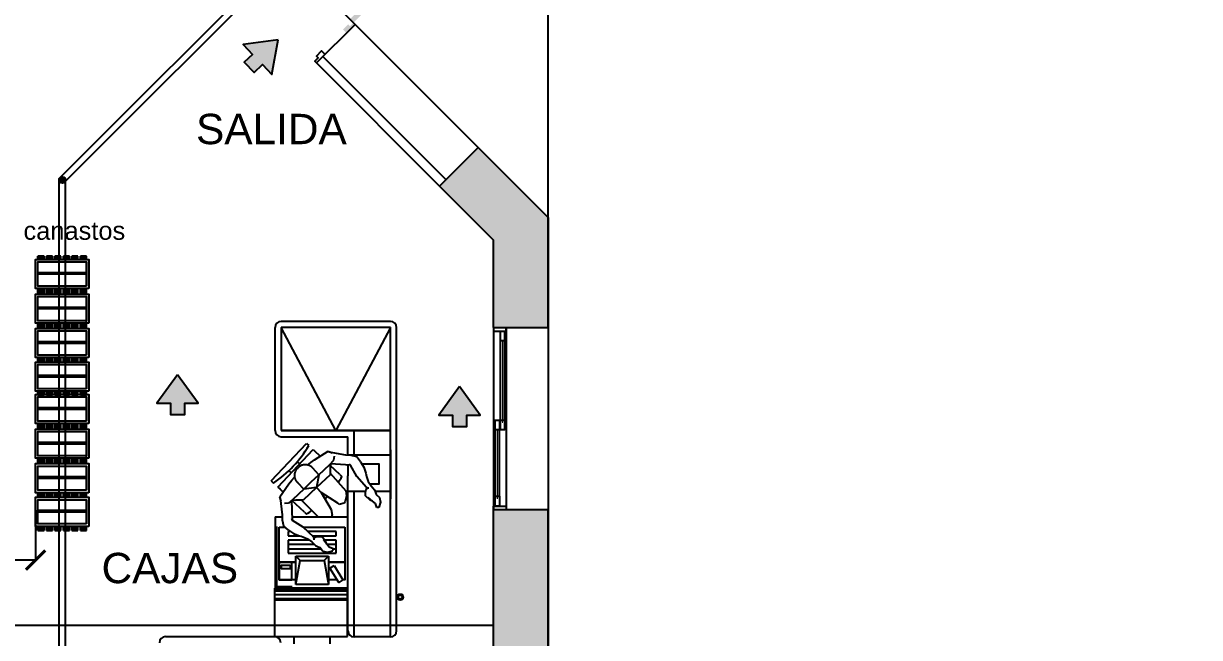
# Model space of a CAD drawing. Header units: millimetres. Extents: x 58411 to 366943, y -302717 to -95300.
# Drawn here: x 216131 to 225823, y -213905 to -208845 of the extents above; entities that cross this region are included whole.
import ezdxf

# ---------------------------------------------------------------- set-up
doc = ezdxf.new("R2010")
doc.units = ezdxf.units.MM
doc.header["$LTSCALE"] = 1000
doc.linetypes.add('HIDDEN', pattern=[0.375, 0.25, -0.125])
for name, color, linetype in [('A-ABER', 7, 'Continuous'), ('A-Cotas 100', 191, 'Continuous'), ('A-Cotas 200', 191, 'Continuous'), ('A-Desagues y Pendientes', 240, 'Continuous'), ('A-EQ', 200, 'Continuous'), ('A-Mur-Nuevo', 5, 'Continuous'), ('A-murhatch', 34, 'Continuous'), ('A-MURHATCH NUEVOS', 24, 'Continuous'), ('A-Muros', 3, 'Continuous'), ('A-Murvis', 1, 'Continuous'), ('TXT-LOC', 2, 'Continuous'), ('TXT-MAQ', 1, 'Continuous')]:
    doc.layers.add(name, color=color, linetype=linetype)
doc.styles.add('A-Verdana', font='verdana.ttf')
doc.styles.add('SB-50', font='swissel.ttf', dxfattribs={"height": 100})
doc.styles.add('SW-100', font='swiss.ttf', dxfattribs={"height": 200})
doc.dimstyles.new('A-V-200', dxfattribs={"dimscale": 2, "dimtxt": 160, "dimasz": 80, "dimexe": 0, "dimexo": 0, "dimgap": 80, "dimtad": 1, "dimlfac": 0.001, "dimzin": 1, "dimtxsty": 'A-Verdana', "dimblk": 'ARCHTICK', "dimcen": 0, "dimclrd": 256, "dimclre": 24, "dimadec": 0, "dimazin": 0, "dimtfac": 1, "dimtmove": 0, "dimatfit": 3, "dimldrblk": 'DOTSMALL', "dimfxl": 1.25, "dimarcsym": 0})

# ---------------------------------------------------------------- blocks, each defined once
blk = doc.blocks.new('carr')
at = {"layer": 'A-EQ'}
for points in [[(139602.8, -135687.9), (139552.8, -135687.9), (139552.8, -135721.6), (139602.8, -135721.6)], [(139672.8, -135721.6), (139672.8, -135687.9), (139622.8, -135687.9), (139622.8, -135721.6)], [(139742.8, -135721.6), (139742.8, -135687.9), (139692.8, -135687.9), (139692.8, -135721.6)], [(139812.8, -135721.6), (139812.8, -135687.9), (139762.8, -135687.9), (139762.8, -135721.6)], [(139882.8, -135687.9), (139832.8, -135687.9), (139832.8, -135721.6), (139882.8, -135721.6)], [(139952.8, -135687.9), (139902.8, -135687.9), (139902.8, -135721.6), (139952.8, -135721.6)], [(139602.8, -135961.6), (139552.8, -135961.6), (139552.8, -135999), (139602.8, -135999)], [(139672.8, -135999), (139672.8, -135961.6), (139622.8, -135961.6), (139622.8, -135999)], [(139692.8, -135999), (139742.8, -135999), (139742.8, -135961.6), (139692.8, -135961.6)], [(139812.8, -135999), (139812.8, -135961.6), (139762.8, -135961.6), (139762.8, -135999)], [(139882.8, -135961.6), (139832.8, -135961.6), (139832.8, -135999), (139882.8, -135999)], [(139952.8, -135999), (139952.8, -135961.6), (139902.8, -135961.6), (139902.8, -135999)], [(139602.8, -136283.3), (139602.8, -136239), (139552.8, -136239), (139552.8, -136283.3)], [(139672.8, -136283.3), (139672.8, -136239), (139622.8, -136239), (139622.8, -136283.3)], [(139742.8, -136283.3), (139742.8, -136239), (139692.8, -136239), (139692.8, -136283.3)], [(139812.8, -136239), (139762.8, -136239), (139762.8, -136283.3), (139812.8, -136283.3)], [(139832.8, -136239), (139832.8, -136283.3), (139882.8, -136283.3), (139882.8, -136239)], [(139952.8, -136239), (139902.8, -136239), (139902.8, -136283.3), (139952.8, -136283.3)], [(139602.8, -136568.5), (139602.8, -136523.3), (139552.8, -136523.3), (139552.8, -136568.5)], [(139672.8, -136568.5), (139672.8, -136523.3), (139622.8, -136523.3), (139622.8, -136568.5)], [(139742.8, -136523.3), (139692.8, -136523.3), (139692.8, -136568.5), (139742.8, -136568.5)], [(139812.8, -136523.3), (139762.8, -136523.3), (139762.8, -136568.5), (139812.8, -136568.5)], [(139882.8, -136523.3), (139832.8, -136523.3), (139832.8, -136568.5), (139882.8, -136568.5)], [(139952.8, -136523.3), (139902.8, -136523.3), (139902.8, -136568.5), (139952.8, -136568.5)], [(139602.8, -136834.9), (139602.8, -136808.5), (139552.8, -136808.5), (139552.8, -136834.9)], [(139672.8, -136834.9), (139672.8, -136808.5), (139622.8, -136808.5), (139622.8, -136834.9)], [(139742.8, -136834.9), (139742.8, -136808.5), (139692.8, -136808.5), (139692.8, -136834.9)], [(139812.8, -136834.9), (139812.8, -136808.5), (139762.8, -136808.5), (139762.8, -136834.9)], [(139882.8, -136834.9), (139882.8, -136808.5), (139832.8, -136808.5), (139832.8, -136834.9)], [(139952.8, -136834.9), (139952.8, -136808.5), (139902.8, -136808.5), (139902.8, -136834.9)]]:
    blk.add_hatch(color=28, dxfattribs=at).paths.add_polyline_path(points)
at = {"layer": 'A-Cotas 200', "color": 7, "ltscale": 500}
for points in [[(139552.8, -135687.9), (139552.8, -135721.6)], [(139602.8, -135687.9), (139552.8, -135687.9)], [(139602.8, -135687.9), (139602.8, -135721.6)], [(139622.8, -135687.9), (139622.8, -135721.6)], [(139672.8, -135687.9), (139622.8, -135687.9)], [(139672.8, -135687.9), (139672.8, -135721.6)], [(139692.8, -135687.9), (139692.8, -135721.6)], [(139742.8, -135687.9), (139692.8, -135687.9)], [(139742.8, -135687.9), (139742.8, -135721.6)], [(139762.8, -135687.9), (139762.8, -135721.6)], [(139812.8, -135687.9), (139762.8, -135687.9)], [(139812.8, -135687.9), (139812.8, -135721.6)], [(139832.8, -135687.9), (139832.8, -135721.6)], [(139882.8, -135687.9), (139832.8, -135687.9)], [(139882.8, -135687.9), (139882.8, -135721.6)], [(139952.8, -135687.9), (139902.8, -135687.9)], [(139902.8, -135687.9), (139902.8, -135721.6)], [(139952.8, -135687.9), (139952.8, -135721.6)], [(139552.4, -135741.6), (139952.4, -135741.6), (139952.4, -135941.6), (139552.4, -135941.6), (139552.4, -135741.6)], [(139552.8, -135741.6), (139552.8, -135941.6)], [(139552.8, -135741.6), (139552.8, -135941.6)], [(139952.4, -135841.6), (139552.4, -135841.6)], [(139952.4, -135854.5), (139552.4, -135854.5)], [(139552.8, -135961.6), (139552.8, -135999)], [(139602.8, -135961.6), (139602.8, -135999)], [(139622.8, -135961.6), (139622.8, -135999)], [(139672.8, -135961.6), (139672.8, -135999)], [(139692.8, -135961.6), (139692.8, -135999)], [(139742.8, -135961.6), (139742.8, -135999)], [(139762.8, -135961.6), (139762.8, -135999)], [(139812.8, -135961.6), (139812.8, -135999)], [(139832.8, -135961.6), (139832.8, -135999)], [(139882.8, -135961.6), (139882.8, -135999)], [(139902.8, -135961.6), (139902.8, -135999)], [(139952.8, -135961.6), (139952.8, -135999)], [(139552.4, -136019), (139952.4, -136019), (139952.4, -136219), (139552.4, -136219), (139552.4, -136019)], [(139552.8, -136019), (139552.8, -136219)], [(139552.8, -136019), (139552.8, -136219)], [(139952.4, -136119), (139552.4, -136119)], [(139952.4, -136131.8), (139552.4, -136131.8)], [(139552.8, -136239), (139552.8, -136503.3)], [(139602.8, -136239), (139602.8, -136283.3)], [(139622.8, -136239), (139622.8, -136283.3)], [(139672.8, -136239), (139672.8, -136283.3)], [(139692.8, -136239), (139692.8, -136283.3)], [(139742.8, -136239), (139742.8, -136283.3)], [(139762.8, -136239), (139762.8, -136283.3)], [(139812.8, -136239), (139812.8, -136283.3)], [(139832.8, -136239), (139832.8, -136283.3)], [(139882.8, -136239), (139882.8, -136283.3)], [(139902.8, -136239), (139902.8, -136283.3)], [(139952.8, -136239), (139952.8, -136283.3)], [(139552.4, -136303.3), (139952.4, -136303.3), (139952.4, -136503.3), (139552.4, -136503.3), (139552.4, -136303.3)], [(139552.8, -136303.3), (139552.8, -136503.3)], [(139952.4, -136403.3), (139552.4, -136403.3)], [(139952.4, -136416.2), (139552.4, -136416.2)], [(139552.8, -136523.3), (139552.8, -136568.5)], [(139602.8, -136523.3), (139602.8, -136568.5)], [(139622.8, -136523.3), (139622.8, -136568.5)], [(139672.8, -136523.3), (139672.8, -136568.5)], [(139692.8, -136523.3), (139692.8, -136568.5)], [(139742.8, -136523.3), (139742.8, -136568.5)], [(139762.8, -136523.3), (139762.8, -136568.5)], [(139812.8, -136523.3), (139812.8, -136568.5)], [(139832.8, -136523.3), (139832.8, -136568.5)], [(139882.8, -136523.3), (139882.8, -136568.5)], [(139902.8, -136523.3), (139902.8, -136568.5)], [(139952.8, -136523.3), (139952.8, -136568.5)], [(139952.8, -136523.3), (139952.8, -136568.5)], [(139552.4, -136588.5), (139952.4, -136588.5), (139952.4, -136788.5), (139552.4, -136788.5), (139552.4, -136588.5)], [(139552.8, -136588.5), (139552.8, -136788.5)], [(139952.4, -136688.5), (139552.4, -136688.5)], [(139952.4, -136701.4), (139552.4, -136701.4)], [(139552.8, -136808.5), (139552.8, -136834.9)], [(139552.8, -136834.9), (139602.8, -136834.9)], [(139602.8, -136808.5), (139602.8, -136834.9)], [(139622.8, -136808.5), (139622.8, -136834.9)], [(139622.8, -136834.9), (139672.8, -136834.9)], [(139672.8, -136808.5), (139672.8, -136834.9)], [(139692.8, -136808.5), (139692.8, -136834.9)], [(139692.8, -136834.9), (139742.8, -136834.9)], [(139742.8, -136808.5), (139742.8, -136834.9)], [(139762.8, -136808.5), (139762.8, -136834.9)], [(139762.8, -136834.9), (139812.8, -136834.9)], [(139812.8, -136808.5), (139812.8, -136834.9)], [(139832.8, -136808.5), (139832.8, -136834.9)], [(139832.8, -136834.9), (139882.8, -136834.9)], [(139882.8, -136808.5), (139882.8, -136834.9)], [(139902.8, -136808.5), (139902.8, -136834.9)], [(139902.8, -136834.9), (139952.8, -136834.9)], [(139952.8, -136808.5), (139952.8, -136834.9)]]:
    blk.add_lwpolyline(points, dxfattribs=at)
for points in [[(139532.4, -135721.6), (139972.4, -135721.6), (139972.4, -135961.6), (139532.4, -135961.6)], [(139532.4, -135999), (139972.4, -135999), (139972.4, -136239), (139532.4, -136239)], [(139532.4, -136283.3), (139972.4, -136283.3), (139972.4, -136523.3), (139532.4, -136523.3)], [(139532.4, -136568.5), (139972.4, -136568.5), (139972.4, -136808.5), (139532.4, -136808.5)]]:
    blk.add_lwpolyline(points, close=True, dxfattribs=at)
blk = doc.blocks.new('_ArchTick')
at = {"color": 0, "linetype": 'ByBlock', "const_width": 0.15}
blk.add_lwpolyline([(-0.5, -0.5), (0.5, 0.5)], dxfattribs=at)
blk = doc.blocks.new('*D48')
at = {"layer": 'A-Cotas 100', "color": 24, "lineweight": -2, "transparency": 16777216}
for p, q in [((216229.9, -212856.6), (216229.9, -213267.2)), ((214930.4, -213053.4), (214930.4, -213267.2))]:
    blk.add_line(p, q, dxfattribs=at)
at = {"layer": 'A-Cotas 100', "lineweight": -2, "transparency": 16777216}
blk.add_line((216229.9, -213267.2), (214930.4, -213267.2), dxfattribs=at)
at = {"layer": 'DEFPOINTS', "color": 0, "transparency": 16777216}
for p in [(216229.9, -212856.6), (214930.4, -213053.4), (214930.4, -213267.2)]:
    blk.add_point(p, dxfattribs=at)
at = {"layer": 'A-Cotas 100', "lineweight": -2, "transparency": 16777216, "xscale": 160, "yscale": 160, "zscale": 160, "rotation": 180}
blk.add_blockref('_ArchTick', (214930.4, -213267.2), dxfattribs=at)
at = {"layer": 'A-Cotas 100', "lineweight": -2, "transparency": 16777216, "xscale": 160, "yscale": 160, "zscale": 160}
blk.add_blockref('_ArchTick', (216229.9, -213267.2), dxfattribs=at)
at = {"layer": 'A-Cotas 100', "color": 0, "transparency": 16777216, "insert": (215575.1, -212904.1), "char_height": 320, "attachment_point": 5, "style": 'A-Verdana'}
blk.add_mtext('1,30', dxfattribs=at)
blk = doc.blocks.new('_DotSmall')
at = {"color": 0, "linetype": 'ByBlock', "const_width": 0.5}
blk.add_lwpolyline([(-0.0625, 0, 1), (0.0625, 0, 1)], format="xyb", close=True, dxfattribs=at)

msp = doc.modelspace()

# ---------------------------------------------------------------- hatches: boundary and pattern name
msp.add_hatch(color=256).paths.add_polyline_path([(216477.82, -210134.121, 1), (216426.089, -210134.121, 1)])
at = {"layer": 'A-ABER'}
h = msp.add_hatch(color=53, dxfattribs=at)
h.paths.add_polyline_path([(219358.722, -208272.498), (219387.006, -208300.782), (218849.605, -208838.183), (218821.321, -208809.899)])
h.paths.add_polyline_path([(218807.179, -208852.326), (218821.321, -208866.468), (218849.605, -208838.183), (218863.747, -208852.326), (218793.036, -208923.036), (218764.752, -208894.752)])
at = {"layer": 'A-EQ'}
for points in [[(217941.107, -209018.96), (218018.351, -209099.276), (217950.66, -209164.378), (218031.97, -209248.921), (218099.661, -209183.819), (218176.905, -209264.135), (218228.234, -208978.792)], [(217941.107, -209018.96), (218018.351, -209099.276), (217950.66, -209164.378), (218031.97, -209248.921), (218099.661, -209183.819), (218176.905, -209264.135), (218228.234, -208978.792)], [(217230.601, -211974.613), (217342.034, -211974.613), (217342.034, -212068.53), (217459.332, -212068.53), (217459.332, -211974.613), (217570.765, -211974.613), (217400.683, -211739.82)], [(217230.601, -211974.613), (217342.034, -211974.613), (217342.034, -212068.53), (217459.332, -212068.53), (217459.332, -211974.613), (217570.765, -211974.613), (217400.683, -211739.82)], [(219554.616, -212072.516), (219666.049, -212072.516), (219666.049, -212166.433), (219783.346, -212166.433), (219783.346, -212072.516), (219894.779, -212072.516), (219724.698, -211837.723)], [(219554.616, -212072.516), (219666.049, -212072.516), (219666.049, -212166.433), (219783.346, -212166.433), (219783.346, -212072.516), (219894.779, -212072.516), (219724.698, -211837.723)]]:
    msp.add_hatch(color=123, dxfattribs=at).paths.add_polyline_path(points)
h = msp.add_hatch(dxfattribs=at)
h.set_pattern_fill('ANSI31', color=256, scale=10, angle=135, style=0)
h.set_pattern_definition([(360, (215733.745, -213615.436), (2e-14, 31.75), [])])
h.paths.add_polyline_path([(218200.581, -213497.676), (218200.581, -213597.676), (218800.581, -213597.676), (218800.581, -213497.676)])
at = {"layer": 'A-murhatch'}
h = msp.add_hatch(color=256, dxfattribs=at)
h.paths.add_polyline_path([(220454.737, -212851.338), (220004.737, -212851.338), (220004.737, -214146.588), (220454.737, -214146.588)])
h.paths.add_polyline_path([(220004.737, -211351.577), (220454.737, -211351.577), (220454.737, -210443.316), (219877.458, -209866.037), (219559.26, -210184.235), (220004.737, -210629.712)])
h.paths.add_polyline_path([(220004.737, -216683.567), (220454.737, -216683.567), (220454.737, -215646.35), (220004.737, -215646.35)])
h.paths.add_polyline_path([(220454.737, -218183.329), (220004.737, -218183.329), (220004.737, -218689.712), (218802.973, -218689.712), (218608.118, -218869.712), (220004.737, -218869.712), (220004.737, -220509.712), (220454.737, -220509.712)])

# ---------------------------------------------------------------- linework, layer by layer
at = {"color": 24}
for p, q in [((220060.737, -212114.847), (220060.737, -211461.577)), ((220095.737, -212114.847), (220095.737, -211461.577)), ((220017.737, -212741.576), (220017.737, -212194.847)), ((220052.737, -212741.576), (220052.737, -212194.847))]:
    msp.add_line(p, q, dxfattribs=at)
at = {"linetype": 'HIDDEN', "ltscale": 1000}
msp.add_lwpolyline([(220454.737, -210443.316), (220454.737, -206200.675), (216212.097, -206200.675)], dxfattribs=at)
at = {"color": 7}
for points in [[(220004.737, -211351.577), (220004.737, -212851.577)], [(220108.737, -211351.577), (220108.737, -212851.577)], [(220454.737, -211351.577), (220454.737, -212851.577)]]:
    msp.add_lwpolyline(points, dxfattribs=at)
at = {"color": 1}
for points in [[(220004.737, -211351.577), (220004.737, -211381.577), (220108.737, -211381.577), (220108.737, -211351.577)], [(220095.737, -212114.847), (220095.737, -212114.847), (220095.737, -212194.847), (220060.737, -212194.847), (220060.737, -212114.847), (220095.737, -212114.847)], [(220052.737, -212741.576), (220052.737, -212741.576), (220052.737, -212821.576), (220017.737, -212821.576), (220017.737, -212741.576), (220052.737, -212741.576)], [(220004.737, -212851.577), (220004.737, -212821.576), (220108.737, -212821.576), (220108.737, -212851.577)]]:
    msp.add_lwpolyline(points, dxfattribs=at)
for points in [[(220060.737, -211461.577), (220060.737, -211381.577), (220095.737, -211381.577), (220095.737, -211461.577)], [(220017.737, -212194.847), (220017.737, -212114.847), (220052.737, -212114.847), (220052.737, -212194.847)]]:
    msp.add_lwpolyline(points, close=True, dxfattribs=at)
at = {"color": 4, "const_width": 10}
for points in [[(220078.237, -211449.577), (220078.237, -212136.599)], [(220035.237, -212182.847), (220035.237, -212763.329)]]:
    msp.add_lwpolyline(points, dxfattribs=at)
msp.add_circle((216451.955, -210134.121), 25.865)
at = {"layer": 'A-ABER', "color": 1}
msp.add_lwpolyline([(218545.549, -209170.524), (218531.407, -209156.381), (218559.691, -209128.097), (218545.549, -209113.955), (218587.975, -209071.529), (218616.26, -209099.813)], dxfattribs=at)
at = {"layer": 'A-Desagues y Pendientes'}
for points in [[(220004.737, -211351.577), (220004.737, -212851.338)], [(220454.737, -211351.577), (220454.737, -212851.338)], [(220454.737, -211351.577), (220454.737, -212851.338)]]:
    msp.add_lwpolyline(points, dxfattribs=at)
at = {"layer": 'A-EQ'}
for p, q in [((219154.737, -211300.215), (218254.737, -211300.215)), ((218204.737, -212200.215), (218204.737, -211350.215)), ((219154.737, -211350.215), (218254.737, -211350.215)), ((218254.737, -211350.215), (218254.737, -212200.215)), ((218704.737, -212200.215), (218254.737, -211350.215)), ((219154.737, -211350.215), (218704.737, -212200.215)), ((219154.737, -213900.215), (219154.737, -211350.215)), ((219204.737, -213850.215), (219204.737, -211350.215)), ((218254.737, -212200.215), (218854.737, -212200.215)), ((219154.737, -212200.215), (218254.737, -212200.215)), ((218254.737, -212250.215), (218804.737, -212250.215)), ((218804.737, -212400.2), (218804.737, -212250.215)), ((218854.737, -212400.215), (218854.737, -212200.215)), ((218854.737, -212200.215), (219154.737, -212200.215)), ((218172.218, -212615.283), (218462.779, -212305.123)), ((218226.952, -212666.559), (218517.513, -212356.399)), ((218462.779, -212305.123), (218481.024, -212322.215)), ((218517.513, -212356.399), (218535.758, -212373.491)), ((218387.398, -212457.173), (218406.417, -212474.989)), ((218470.194, -212483.848), (218497.883, -212462.215)), ((218497.883, -212462.215), (218527.755, -212440.03)), ((218527.755, -212440.03), (218640.947, -212369.813)), ((218573.321, -212408.68), (218535.758, -212373.491)), ((218640.947, -212369.813), (218675.583, -212381.862)), ((218646.648, -212374.118), (218785.546, -212398.661)), ((218655.681, -212478.133), (218688.964, -212444.677)), ((218688.964, -212444.677), (218693.326, -212410.373)), ((218785.546, -212398.661), (218827.463, -212402.021)), ((218804.737, -212400.215), (219154.737, -212400.215)), ((218827.463, -212402.021), (218876.343, -212414.616)), ((218908.89, -212457.359), (218876.343, -212414.616)), ((218908.89, -212457.359), (218935.034, -212501.565)), ((218338.049, -212547.968), (218318.628, -212529.774)), ((218363.599, -212559.904), (218363.071, -212563.924)), ((218364.093, -212556.42), (218363.599, -212559.904)), ((218364.621, -212552.4), (218364.093, -212556.42)), ((218365.685, -212548.375), (218364.621, -212552.4)), ((218367.001, -212544.617), (218365.685, -212548.375)), ((218368.317, -212540.858), (218367.001, -212544.617)), ((218369.919, -212536.83), (218368.317, -212540.858)), ((218371.772, -212533.067), (218369.919, -212536.83)), ((218373.625, -212529.305), (218371.772, -212533.067)), ((218376.014, -212525.538), (218373.625, -212529.305)), ((218378.69, -212521.501), (218376.014, -212525.538)), ((218381.616, -212517.73), (218378.69, -212521.501)), ((218384.794, -212514.225), (218381.616, -212517.73)), ((218388.257, -212510.45), (218384.794, -212514.225)), ((218392.006, -212506.405), (218388.257, -212510.45)), ((218395.971, -212503.162), (218392.006, -212506.405)), ((218392.006, -212506.405), (218392.006, -212506.405)), ((218399.937, -212499.918), (218395.971, -212503.162)), ((218403.617, -212496.945), (218399.937, -212499.918)), ((218407.548, -212494.237), (218403.617, -212496.945)), ((218411.73, -212491.795), (218407.548, -212494.237)), ((218415.626, -212489.623), (218411.73, -212491.795)), ((218419.488, -212487.987), (218415.626, -212489.623)), ((218423.635, -212486.081), (218419.488, -212487.987)), ((218427.463, -212484.98), (218423.635, -212486.081)), ((218431.575, -212483.61), (218427.463, -212484.98)), ((218435.402, -212482.509), (218431.575, -212483.61)), ((218439.195, -212481.945), (218435.402, -212482.509)), ((218443.239, -212481.646), (218439.195, -212481.945)), ((218447.031, -212481.081), (218443.239, -212481.646)), ((218450.789, -212481.052), (218447.031, -212481.081)), ((218454.547, -212481.023), (218450.789, -212481.052)), ((218458.556, -212481.26), (218454.547, -212481.023)), ((218462.028, -212481.501), (218458.556, -212481.26)), ((218465.466, -212482.278), (218462.028, -212481.501)), ((218469.189, -212482.784), (218465.466, -212482.278)), ((218472.627, -212483.561), (218469.189, -212482.784)), ((218476.03, -212484.873), (218472.627, -212483.561)), ((218479.467, -212485.65), (218476.03, -212484.873)), ((218482.87, -212486.963), (218479.467, -212485.65)), ((218485.736, -212488.279), (218482.87, -212486.963)), ((218489.139, -212489.592), (218485.736, -212488.279)), ((218492.256, -212491.174), (218489.139, -212489.592)), ((218494.837, -212492.761), (218492.256, -212491.174)), ((218497.668, -212494.613), (218494.837, -212492.761)), ((218500.5, -212496.465), (218497.668, -212494.613)), ((218503.08, -212498.052), (218500.5, -212496.465)), ((218505.661, -212499.638), (218503.08, -212498.052)), ((218506.163, -212500.17), (218505.661, -212499.638)), ((218505.661, -212499.638), (218505.661, -212499.638)), ((218506.414, -212500.436), (218506.163, -212500.17)), ((218506.665, -212500.701), (218506.414, -212500.436)), ((218506.916, -212500.967), (218506.665, -212500.701)), ((218507.418, -212501.499), (218506.916, -212500.967)), ((218507.67, -212501.765), (218507.418, -212501.499)), ((218507.921, -212502.03), (218507.67, -212501.765)), ((218508.172, -212502.296), (218507.921, -212502.03)), ((218508.423, -212502.562), (218508.172, -212502.296)), ((218508.925, -212503.094), (218508.423, -212502.562)), ((218509.176, -212503.359), (218508.925, -212503.094)), ((218509.427, -212503.625), (218509.176, -212503.359)), ((218509.679, -212503.891), (218509.427, -212503.625)), ((218510.181, -212504.423), (218509.679, -212503.891)), ((218510.432, -212504.688), (218510.181, -212504.423)), ((218510.683, -212504.954), (218510.432, -212504.688)), ((218510.934, -212505.22), (218510.683, -212504.954)), ((218511.185, -212505.486), (218510.934, -212505.22)), ((218511.687, -212506.017), (218511.185, -212505.486)), ((218511.939, -212506.283), (218511.687, -212506.017)), ((218512.19, -212506.549), (218511.939, -212506.283)), ((218512.441, -212506.815), (218512.19, -212506.549)), ((218512.943, -212507.346), (218512.441, -212506.815)), ((218513.194, -212507.612), (218512.943, -212507.346)), ((218513.445, -212507.878), (218513.194, -212507.612)), ((218513.696, -212508.144), (218513.445, -212507.878)), ((218513.948, -212508.41), (218513.696, -212508.144)), ((218514.45, -212508.941), (218513.948, -212508.41)), ((218514.701, -212509.207), (218514.45, -212508.941)), ((218514.952, -212509.473), (218514.701, -212509.207)), ((218515.203, -212509.739), (218514.952, -212509.473)), ((218515.454, -212510.004), (218515.203, -212509.739)), ((218565.678, -212563.165), (218515.454, -212510.004)), ((218515.454, -212510.004), (218515.454, -212510.004)), ((218565.678, -212563.165), (218655.681, -212478.133)), ((218658.748, -212505.419), (218657.054, -212564.87)), ((218657.439, -212551.343), (218786.097, -212695.229)), ((218736.45, -212561.501), (218658.013, -212488.02)), ((218660.539, -212473.544), (218658.748, -212505.419)), ((218826.968, -212485.975), (218661.108, -212472.678)), ((218736.45, -212561.501), (218754.695, -212578.592)), ((218804.737, -212488.983), (218804.737, -212484.193)), ((218804.737, -212488.983), (218804.737, -212572.976)), ((218826.968, -212485.975), (218813.494, -212480.163)), ((218877.529, -212578.085), (218826.968, -212485.975)), ((218935.034, -212501.565), (218951.747, -212551.144)), ((218951.747, -212551.144), (218954.437, -212564.851)), ((218172.218, -212615.283), (218190.463, -212632.375)), ((218242.646, -212746.112), (218318.318, -212637.897)), ((218318.318, -212637.897), (218341.877, -212609.603)), ((218341.877, -212609.603), (218365.332, -212582.916)), ((218363.071, -212563.924), (218363.115, -212567.405)), ((218363.115, -212567.405), (218363.124, -212571.421)), ((218363.124, -212571.421), (218363.167, -212574.901)), ((218363.167, -212574.901), (218363.747, -212578.377)), ((218363.747, -212578.377), (218364.042, -212582.123)), ((218364.042, -212582.123), (218364.908, -212585.329)), ((218364.908, -212585.329), (218365.739, -212589.071)), ((218365.739, -212589.071), (218366.605, -212592.277)), ((218366.605, -212592.277), (218367.723, -212595.749)), ((218367.723, -212595.749), (218368.874, -212598.685)), ((218368.874, -212598.685), (218370.277, -212601.887)), ((218370.277, -212601.887), (218371.68, -212605.089)), ((218371.68, -212605.089), (218373.118, -212607.756)), ((218373.118, -212607.756), (218374.806, -212610.688)), ((218374.806, -212610.688), (218376.781, -212613.35)), ((218376.781, -212613.35), (218378.218, -212616.016)), ((218378.218, -212616.016), (218380.227, -212618.143)), ((218380.227, -212618.143), (218380.227, -212618.143)), ((218380.227, -212618.143), (218380.729, -212618.674)), ((218380.729, -212618.674), (218380.98, -212618.94)), ((218380.98, -212618.94), (218381.231, -212619.206)), ((218381.231, -212619.206), (218381.483, -212619.472)), ((218381.483, -212619.472), (218381.985, -212620.003)), ((218381.985, -212620.003), (218382.236, -212620.269)), ((218382.236, -212620.269), (218382.487, -212620.535)), ((218382.487, -212620.535), (218382.738, -212620.801)), ((218382.738, -212620.801), (218382.989, -212621.067)), ((218382.989, -212621.067), (218383.492, -212621.598)), ((218383.492, -212621.598), (218383.743, -212621.864)), ((218383.743, -212621.864), (218383.994, -212622.13)), ((218383.994, -212622.13), (218384.245, -212622.396)), ((218384.245, -212622.396), (218384.747, -212622.927)), ((218384.747, -212622.927), (218384.998, -212623.193)), ((218384.998, -212623.193), (218385.249, -212623.459)), ((218385.249, -212623.459), (218385.501, -212623.725)), ((218385.501, -212623.725), (218385.752, -212623.99)), ((218385.752, -212623.99), (218386.254, -212624.522)), ((218386.254, -212624.522), (218386.505, -212624.788)), ((218386.505, -212624.788), (218386.756, -212625.054)), ((218386.756, -212625.054), (218387.007, -212625.319)), ((218387.007, -212625.319), (218387.509, -212625.851)), ((218387.509, -212625.851), (218387.761, -212626.117)), ((218387.761, -212626.117), (218388.012, -212626.383)), ((218388.012, -212626.383), (218388.263, -212626.648)), ((218388.263, -212626.648), (218388.514, -212626.914)), ((218388.514, -212626.914), (218389.016, -212627.446)), ((218389.016, -212627.446), (218389.267, -212627.712)), ((218389.267, -212627.712), (218389.518, -212627.977)), ((218389.518, -212627.977), (218389.77, -212628.243)), ((218389.77, -212628.243), (218390.021, -212628.509)), ((218390.021, -212628.509), (218440.244, -212681.669)), ((218440.244, -212681.669), (218502.247, -212623.092)), ((218502.247, -212623.092), (218565.678, -212563.165)), ((218502.247, -212623.092), (218502.247, -212623.092)), ((218565.678, -212563.165), (218546.192, -212669.607)), ((218657.054, -212564.87), (218546.192, -212669.607)), ((218804.737, -213850.215), (218804.737, -212572.976)), ((218956.493, -212670.232), (218877.529, -212578.085)), ((218954.437, -212564.851), (218958.493, -212579.213)), ((218958.493, -212579.213), (218972.708, -212619.912)), ((218972.708, -212619.912), (218994.798, -212656.492)), ((218994.798, -212656.492), (219022.264, -212686.81)), ((218226.952, -212666.559), (218245.197, -212683.651)), ((218252.995, -212781.106), (218242.646, -212746.112)), ((218268.197, -212705.197), (218245.197, -212683.651)), ((218245.477, -212753.127), (218262.096, -212893.194)), ((218440.244, -212681.669), (218349.955, -212766.971)), ((218546.192, -212669.607), (218435.331, -212774.344)), ((218546.192, -212669.607), (218440.244, -212681.669)), ((218546.192, -212669.607), (218584.613, -212710.275)), ((218720.846, -212798.381), (218584.613, -212710.275)), ((218584.613, -212710.275), (218667.416, -212848.86)), ((218792.73, -212738.624), (218780.784, -212782.458)), ((218786.097, -212695.229), (218792.73, -212738.624)), ((218804.737, -212700.215), (218904.62, -212700.215)), ((218854.737, -213900.215), (218854.737, -212700.215)), ((218904.62, -212700.215), (218951.305, -212700.215)), ((218948.774, -212738.725), (218949.988, -212708.683)), ((218987.892, -212772.312), (218948.774, -212738.725)), ((218949.988, -212708.683), (218953.614, -212685.374)), ((218953.614, -212685.374), (218962.405, -212670.645)), ((218962.405, -212670.645), (218956.493, -212670.232)), ((218962.405, -212670.645), (218977.215, -212672.481)), ((219007.504, -212780.343), (218972.27, -212750.091)), ((219022.264, -212686.81), (219032.338, -212711.001)), ((219027.847, -212700.215), (219154.737, -212700.215)), ((219032.338, -212711.001), (219037.504, -212726.316)), ((219037.504, -212726.316), (219066.08, -212750.851)), ((219066.08, -212750.851), (219073.274, -212790.185)), ((218313.806, -212799.11), (218280.453, -212800.439)), ((218349.955, -212766.971), (218313.806, -212799.11)), ((218445.889, -212871.661), (218339.916, -212772.384)), ((218346.919, -212939.506), (218343.058, -212773.159)), ((218345.098, -212771.56), (218376.165, -212772.391)), ((218435.331, -212774.344), (218376.165, -212772.391)), ((218421.738, -212773.896), (218558.155, -212910.58)), ((218667.416, -212848.86), (218673.271, -212898.02)), ((218732.103, -212810.296), (218720.846, -212798.381)), ((218772.82, -212798.398), (218732.103, -212810.296)), ((218780.784, -212782.458), (218772.82, -212798.398)), ((219007.504, -212780.343), (218987.892, -212772.312)), ((219031.363, -212800.828), (219007.504, -212780.343)), ((219041.801, -212834.139), (219031.363, -212800.828)), ((219058.916, -212833.291), (219041.801, -212834.139)), ((219073.274, -212790.185), (219058.916, -212833.291)), ((218204.737, -212909.466), (218262.474, -212909.466)), ((218204.737, -212909.466), (218204.737, -213509.466)), ((218262.096, -212893.194), (218263.072, -212935.234)), ((218263.072, -212935.234), (218272.871, -212984.751)), ((218346.919, -212939.506), (218341.881, -212925.724)), ((218346.221, -212909.466), (218804.737, -212909.466)), ((218436.01, -212995.214), (218346.919, -212939.506)), ((218445.889, -212871.661), (218464.134, -212888.753)), ((218671.677, -212895.926), (218671.677, -212909.466)), ((218216.123, -212989.576), (218216.123, -213485.062)), ((218239.084, -213283.058), (218239.084, -212995.058)), ((218239.084, -212995.058), (218284.922, -212995.058)), ((218313.698, -213019.671), (218272.871, -212984.751)), ((218311.084, -213031.058), (218311.084, -213067.058)), ((218330.672, -213031.058), (218311.084, -213031.058)), ((218313.698, -213019.671), (218356.349, -213048.283)), ((218435.76, -212995.058), (218779.084, -212995.058)), ((218523.526, -213079.282), (218436.01, -212995.214)), ((218707.084, -213031.058), (218473.324, -213031.058)), ((218707.084, -213067.058), (218707.084, -213031.058)), ((218779.084, -212995.058), (218779.084, -213283.058)), ((218311.084, -213067.058), (218403.093, -213067.058)), ((218311.084, -213103.058), (218311.084, -213211.058)), ((218487.631, -213103.058), (218311.084, -213103.058)), ((218529.615, -213139.058), (218311.084, -213139.058)), ((218356.349, -213048.283), (218404.899, -213067.783)), ((218404.899, -213067.783), (218418.431, -213071.247)), ((218418.431, -213071.247), (218432.54, -213076.111)), ((218432.54, -213076.111), (218472.366, -213092.614)), ((218472.366, -213092.614), (218507.634, -213116.744)), ((218507.634, -213116.744), (218536.343, -213145.888)), ((218510.8, -213067.058), (218707.084, -213067.058)), ((218523.602, -213085.207), (218523.526, -213079.282)), ((218538.807, -213077.267), (218523.602, -213085.207)), ((218523.602, -213085.207), (218524.594, -213100.098)), ((218562.284, -213074.969), (218538.807, -213077.267)), ((218592.347, -213075.463), (218562.284, -213074.969)), ((218623.658, -213116.425), (218592.347, -213075.463)), ((218630.563, -213136.461), (218602.36, -213099.566)), ((218707.084, -213103.058), (218613.441, -213103.058)), ((218630.563, -213136.461), (218623.658, -213116.425)), ((218649.661, -213161.445), (218630.563, -213136.461)), ((218707.084, -213139.058), (218632.549, -213139.058)), ((218707.084, -213211.058), (218707.084, -213103.058)), ((218311.084, -213175.058), (218583.874, -213175.058)), ((218311.084, -213211.058), (218707.084, -213211.058)), ((218410.084, -213269.697), (218374.084, -213233.697)), ((218374.084, -213233.697), (218644.084, -213233.697)), ((218374.084, -213467.698), (218374.084, -213233.697)), ((218536.343, -213145.888), (218559.924, -213157.319)), ((218559.924, -213157.319), (218574.921, -213163.345)), ((218574.921, -213163.345), (218597.794, -213193.268)), ((218597.794, -213193.268), (218636.656, -213202.684)), ((218644.084, -213233.697), (218608.084, -213269.697)), ((218636.656, -213202.684), (218680.508, -213190.795)), ((218644.084, -213233.697), (218644.084, -213467.698)), ((218682.326, -213173.756), (218649.661, -213161.445)), ((218680.508, -213190.795), (218682.326, -213173.756)), ((218682.187, -213175.058), (218707.084, -213175.058)), ((218374.084, -213283.058), (218239.084, -213283.058)), ((218374.084, -213467.698), (218410.084, -213269.697)), ((218410.084, -213269.697), (218608.084, -213269.697)), ((218608.084, -213269.697), (218644.084, -213467.698)), ((218779.084, -213283.058), (218644.084, -213283.058)), ((218800.581, -213497.676), (218200.581, -213497.676)), ((218200.581, -213497.676), (218200.581, -213597.676)), ((218204.737, -213509.466), (218804.737, -213509.466)), ((218216.123, -213485.062), (218345.501, -213485.062)), ((218644.084, -213467.698), (218374.084, -213467.698)), ((218800.581, -213597.676), (218800.581, -213497.676)), ((218800.581, -213597.676), (218200.581, -213597.676)), ((218200.581, -213597.676), (218200.581, -213897.676)), ((218800.581, -213897.676), (218800.581, -213597.676)), ((217300.581, -213897.676), (218200.581, -213897.676)), ((218200.581, -213897.676), (218800.581, -213897.676)), ((218359.015, -213897.676), (218359.015, -213957.676)), ((218659.015, -213957.676), (218659.015, -213897.676)), ((219154.737, -213900.215), (218854.737, -213900.215))]:
    msp.add_line(p, q, dxfattribs=at)
for points in [[(216425.081, -216524.054), (216425.081, -210123.558), (218280.03, -208268.609)], [(216476.081, -216524.054), (216476.081, -210144.683), (218316.093, -208304.671)], [(218918.984, -212474.427), (219057.927, -212474.427), (219057.927, -212641.793), (218985.921, -212641.793)], [(218374.084, -213430.388), (218239.084, -213430.388), (218239.084, -213283.058), (218374.084, -213283.058)], [(218644.084, -213283.058), (218779.084, -213283.058), (218779.084, -213430.388), (218763.132, -213430.388)], [(218716.402, -213430.388), (218644.084, -213430.388)]]:
    msp.add_lwpolyline(points, dxfattribs=at)
at = {"layer": 'A-EQ', "color": 6}
for points in [[(218228.234, -208978.792), (217941.107, -209018.96), (218018.351, -209099.276), (217950.66, -209164.378), (218031.97, -209248.921), (218099.661, -209183.819), (218176.905, -209264.135)], [(218228.234, -208978.792), (217941.107, -209018.96), (218018.351, -209099.276), (217950.66, -209164.378), (218031.97, -209248.921), (218099.661, -209183.819), (218176.905, -209264.135)], [(217400.683, -211739.82), (217230.601, -211974.613), (217342.034, -211974.613), (217342.034, -212068.53), (217459.332, -212068.53), (217459.332, -211974.613), (217570.765, -211974.613)], [(217400.683, -211739.82), (217230.601, -211974.613), (217342.034, -211974.613), (217342.034, -212068.53), (217459.332, -212068.53), (217459.332, -211974.613), (217570.765, -211974.613)], [(219724.698, -211837.723), (219554.616, -212072.516), (219666.049, -212072.516), (219666.049, -212166.433), (219783.346, -212166.433), (219783.346, -212072.516), (219894.779, -212072.516)], [(219724.698, -211837.723), (219554.616, -212072.516), (219666.049, -212072.516), (219666.049, -212166.433), (219783.346, -212166.433), (219783.346, -212072.516), (219894.779, -212072.516)]]:
    msp.add_lwpolyline(points, close=True, dxfattribs=at)
at = {"layer": 'A-EQ', "const_width": 5}
for points in [[(219163.132, -212356.925), (219163.132, -212763.12)], [(218216.123, -212989.576), (218216.123, -213485.062), (218345.501, -213485.062)]]:
    msp.add_lwpolyline(points, dxfattribs=at)
at = {"layer": 'A-EQ'}
for points in [[(218239.084, -213285.275), (218239.084, -213430.388), (218341.876, -213430.388), (218341.876, -213285.275)], [(218327.66, -213308.038), (218327.66, -213339.337), (218256.578, -213339.337), (218256.578, -213308.038)], [(218690.253, -213311.873), (218763.285, -213430.638), (218729.377, -213451.489), (218656.345, -213332.724)]]:
    msp.add_lwpolyline(points, close=True, dxfattribs=at)
for radius in [25, 16.29]:
    msp.add_circle((219235.376, -213572.158), radius, dxfattribs=at)
for centre, radius, start, end in [((218254.737, -211350.215), 50, 90, 180), ((219154.737, -211350.215), 50, 0, 90), ((218254.737, -212200.215), 50, 180, 270), ((217685.776, -211868.399), 915.625, 303.4489675, 330.2883675), ((218690.838, -212518.771), 62.5, 263.7385675, 263.8640174), ((217959.446, -212124.776), 915.625, 326.7511495, 330.2883675), ((217959.446, -212124.776), 915.625, 315.7986363, 317.6000855), ((217959.446, -212124.776), 915.625, 303.4489675, 306.7191243), ((217300.581, -213947.676), 50, 90, 180), ((218200.581, -213947.676), 50, 0, 90), ((218854.737, -213850.215), 50, 180, 270), ((219154.737, -213850.215), 50, 270, 0)]:
    msp.add_arc(centre, radius, start, end, dxfattribs=at)
at = {"layer": 'A-Mur-Nuevo', "ltscale": 500}
msp.add_circle((204294.377, -216386.967), 40772.57, dxfattribs=at)
at = {"layer": 'A-murhatch'}
msp.add_line((218863.747, -208852.326), (217732.376, -207720.955), dxfattribs=at)
at = {"layer": 'A-MURHATCH NUEVOS', "color": 12, "linetype": 'HIDDEN', "ltscale": 250}
msp.add_lwpolyline([(215420.33, -213802.273), (220004.737, -213802.273)], dxfattribs=at)
at = {"layer": 'A-Muros'}
for points in [[(220004.737, -211351.577), (220004.737, -210629.712), (219559.26, -210184.235), (219877.458, -209866.037)], [(220454.737, -211351.577), (220454.737, -210443.316), (219877.458, -209866.037)], [(219877.458, -209866.037), (219877.458, -209866.037), (220454.737, -210443.316), (220454.737, -211351.577)], [(220004.737, -211351.577), (220004.737, -210629.712), (219771.392, -210396.367)], [(220004.737, -211351.577), (220454.737, -211351.577)], [(220004.737, -214167.584), (220004.737, -212851.338)], [(220004.737, -214357.584), (220004.737, -212851.338)], [(220004.737, -212851.338), (220454.737, -212851.338)], [(220454.737, -214146.588), (220454.737, -212851.338)], [(220454.737, -212851.338), (220454.737, -214146.588)]]:
    msp.add_lwpolyline(points, dxfattribs=at)
at = {"layer": 'A-Murvis'}
for points in [[(218545.549, -209170.524), (218863.747, -208852.326)], [(218545.549, -209170.524), (218863.747, -208852.326)], [(219877.458, -209866.037), (218863.747, -208852.326)], [(219877.458, -209866.037), (218863.747, -208852.326)], [(219612.293, -210131.202), (218598.582, -209117.491)], [(219559.26, -210184.235), (218545.549, -209170.524)], [(219559.26, -210184.235), (218545.549, -209170.524)]]:
    msp.add_lwpolyline(points, dxfattribs=at)

# ---------------------------------------------------------------- block references
at = {"color": 7, "rotation": 180}
for p in [(356202.319, -347597.701), (356202.319, -348711.108)]:
    msp.add_blockref('carr', p, dxfattribs=at)

# ---------------------------------------------------------------- texts
at = {"layer": 'TXT-LOC', "char_height": 250, "width": 14981.0151, "attachment_point": 1, "style": 'SB-50'}
for s, insert in [('SALIDA', (217552.701, -209589.501)), ('CAJAS', (216774.02, -213207.342))]:
    msp.add_mtext(s, dxfattribs=dict(at, insert=insert))
at = {"layer": 'TXT-MAQ', "style": 'SW-100'}
msp.add_text('canastos', height=150, dxfattribs=at).set_placement((216130.373, -210627.382))

# ---------------------------------------------------------------- dimensions: what is measured, and where the dimension line sits
at = {"layer": 'A-Cotas 100'}
dim = msp.add_linear_dim(base=(214930.423, -213267.207), p1=(216229.914, -212856.621), p2=(214930.423, -213053.358), angle=180, dimstyle='A-V-200', dxfattribs=at)
dim.commit()
dim.dimension.update_dxf_attribs({"geometry": '*D48', "text_midpoint": (215575.122, -213267.207), "dimtype": 160})

doc.saveas('drawing.dxf')
